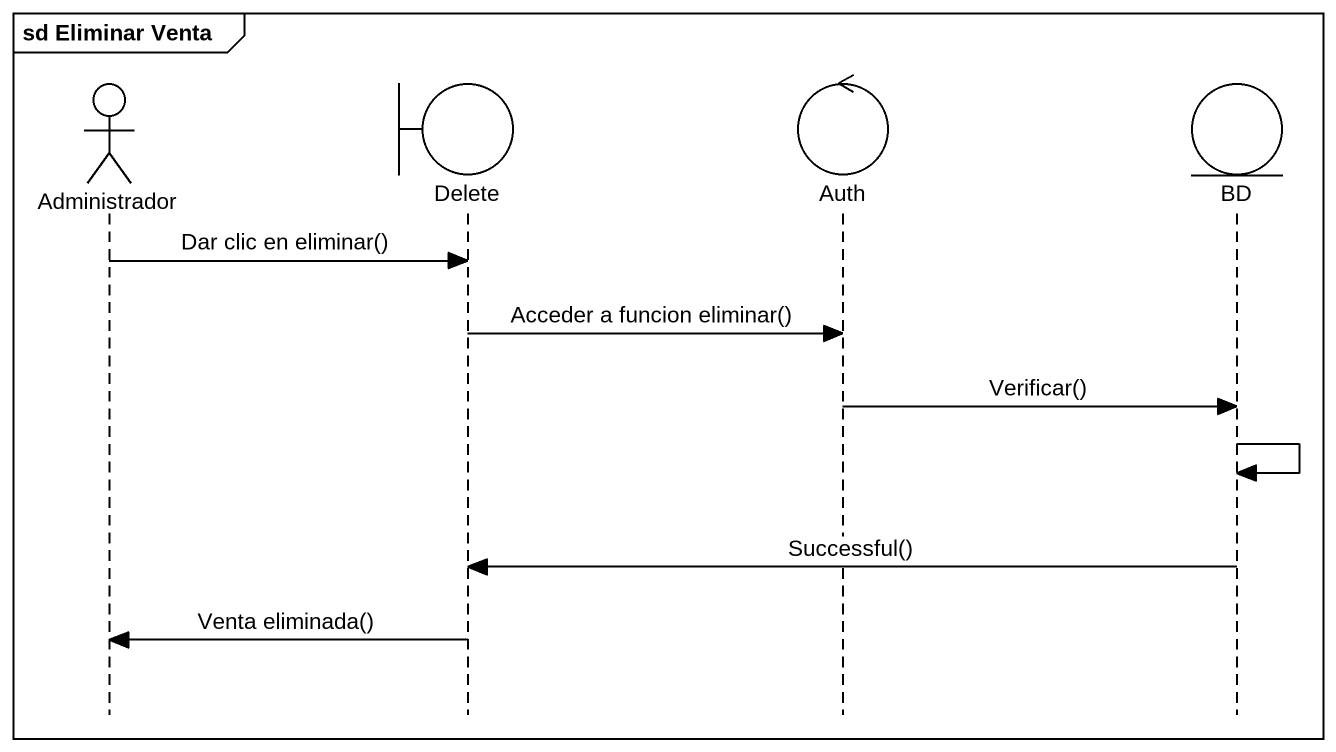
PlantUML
@startuml
mainframe sd Eliminar Venta
hide footbox
actor Administrador
boundary Delete
control Auth
entity BD

Administrador -> Delete : Dar clic en eliminar()
Delete -> Auth : Acceder a funcion eliminar()
Auth -> BD : Verificar()
BD -> BD
BD -> Delete : Successful()
Delete -> Administrador : Venta eliminada()
@enduml
